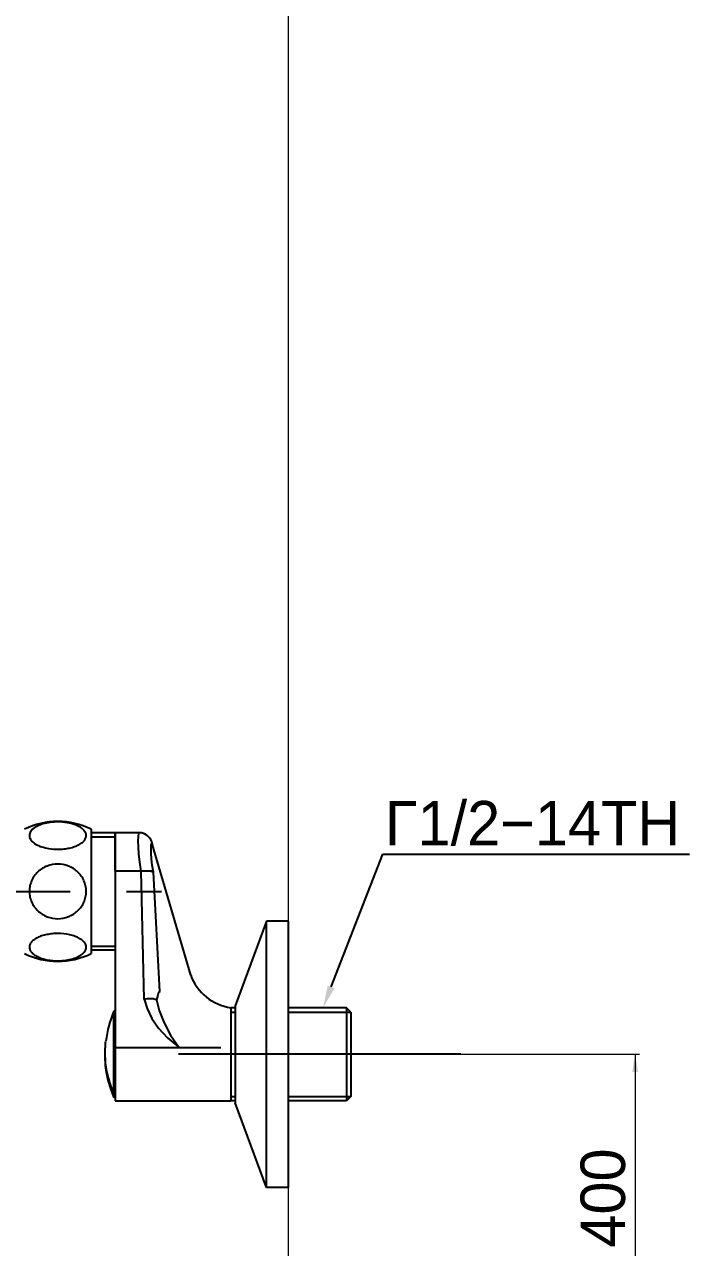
# Model space of a CAD drawing. Extents: x 0 to 1128, y 0 to 827.
# Drawn here: x 757.4 to 907.1, y 138.1 to 413.4 of the extents above; entities that cross this region are included whole.
import ezdxf
from ezdxf import colors
from ezdxf.entities.mleader import LeaderData, LeaderLine
from ezdxf.math import Vec2, Vec3

# ---------------------------------------------------------------- set-up
doc = ezdxf.new("R2010")
doc.units = 0
doc.header["$LTSCALE"] = 2
doc.header["$MEASUREMENT"] = 0
doc.linetypes.add('CENTER', pattern=[50.8, 31.75, -6.35, 6.35, -6.35])
doc.layers.get('0').update_dxf_attribs({"linetype": 'CONTINUOUS'})
doc.layers.add('02___PRT_ALL_AXES', color=7, linetype='CONTINUOUS')
doc.layers.add('DEF_LAYER_ASSEM_MEMBER', color=7, linetype='CONTINUOUS')
doc.layers.add('치수선', color=7, linetype='CONTINUOUS', lineweight=20)
doc.styles.add('Daelim Dimension', font='')
doc.styles.get("Standard").update_dxf_attribs({"font": 'SYMBOL'})
doc.styles.get('Daelim Dimension').set_extended_font_data('나눔고딕')

msp = doc.modelspace()

# ---------------------------------------------------------------- linework, layer by layer
at = {"ltscale": 0.5}
msp.add_line((772.43, 231.47), (772.43, 205.07), dxfattribs=at)
msp.add_line((777.87, 222.79), (777.87, 231.47))
at = {"color": 5, "lineweight": 9, "ltscale": 0.5}
for p, q in [((839.87, 181.59), (895.84, 181.59)), ((894.84, 181.59), (894.84, 124.86))]:
    msp.add_line(p, q, dxfattribs=at)
msp.add_arc((805.45, 203.29), 11.31, 200.1297, 261.9577)
at = {"color": 5, "ltscale": 0.5}
msp.add_solid([(894.17, 177.59), (895.5, 177.59), (894.84, 181.59)], dxfattribs=at)
at = {"layer": '02___PRT_ALL_AXES', "color": 1, "linetype": 'CENTER'}
for p, q in [((704.18, 218.27), (788.27, 218.27)), ((855.58, 181.59), (784.56, 181.59)), ((855.58, 181.59), (784.56, 181.59))]:
    msp.add_line(p, q, dxfattribs=at)
at = {"layer": 'DEF_LAYER_ASSEM_MEMBER', "color": 7, "linetype": 'Continuous'}
for p, q in [((772.43, 232.27), (772.43, 204.27)), ((777.49, 231.47), (772.43, 231.47)), ((783.21, 231.47), (772.77, 231.47)), ((777.87, 231.47), (777.87, 171.09)), ((786.17, 229.03), (786.17, 229.03)), ((794.83, 199.4), (786.18, 228.99)), ((811.87, 211.59), (804.87, 192.54)), ((816.87, 211.59), (811.87, 211.59)), ((811.87, 151.59), (811.87, 211.59)), ((816.87, 151.59), (816.87, 211.59)), ((773.99, 205.07), (772.43, 205.07)), ((777.87, 205.07), (772.77, 205.07)), ((777.87, 191.34), (777.55, 191.34)), ((777.55, 171.84), (777.55, 191.34)), ((804.87, 192.09), (803.87, 192.09)), ((803.87, 192.09), (803.87, 171.09)), ((803.87, 192.09), (803.87, 171.09)), ((804.87, 192.54), (804.87, 170.64)), ((829.87, 192.09), (816.87, 192.09)), ((830.87, 191.09), (829.87, 192.09)), ((829.87, 192.09), (829.87, 171.09)), ((830.87, 191.09), (830.87, 172.09)), ((777.87, 171.84), (777.55, 171.84)), ((777.87, 171.09), (803.87, 171.09)), ((804.87, 171.09), (803.87, 171.09)), ((829.87, 171.09), (816.87, 171.09)), ((830.87, 172.09), (829.87, 171.09)), ((811.87, 151.59), (804.87, 170.64)), ((816.87, 151.59), (811.87, 151.59))]:
    msp.add_line(p, q, dxfattribs=at)
at = {"layer": 'DEF_LAYER_ASSEM_MEMBER', "color": 2, "linetype": 'Continuous'}
for p, q in [((772.43, 230.57), (777.65, 230.57)), ((772.77, 230.57), (777.87, 230.57)), ((772.43, 205.97), (774.28, 205.97)), ((772.77, 205.97), (777.87, 205.97)), ((803.87, 191.09), (804.87, 191.09)), ((816.87, 191.09), (830.87, 191.09)), ((803.87, 172.09), (804.87, 172.09)), ((816.87, 172.09), (830.87, 172.09))]:
    msp.add_line(p, q, dxfattribs=at)
at = {"layer": 'DEF_LAYER_ASSEM_MEMBER', "color": 9, "linetype": 'Continuous'}
for p, q in [((786.15, 229.1), (786.17, 229.03)), ((786.16, 222.79), (777.87, 222.79)), ((784.38, 194.04), (783.66, 222.79)), ((787.85, 195.74), (786.46, 222.6)), ((777.87, 183.14), (801.62, 183.14))]:
    msp.add_line(p, q, dxfattribs=at)
for points in [[(783.66, 222.79), (783.36, 224.85), (783.17, 226.71), (783.07, 228.33), (783.04, 229.66), (783.08, 230.65), (783.14, 231.26), (783.21, 231.47)], [(786.46, 222.6), (786.17, 224.17), (785.98, 225.61), (785.9, 226.87), (785.9, 227.9), (785.97, 228.66), (786.06, 229.07), (786.15, 229.1)], [(783.66, 222.79), (784.39, 222.89), (785.08, 222.93), (785.68, 222.89), (786.15, 222.78), (786.46, 222.6)], [(787.85, 195.74), (787.62, 195.52), (787.4, 194.91), (787.17, 193.86)], [(784.38, 194.04), (785.11, 194.14), (785.79, 194.18), (786.39, 194.14), (786.86, 194.03), (787.17, 193.86)], [(784.38, 194.04), (785.03, 191.87), (786.09, 189.66), (787.6, 187.45), (789.59, 185.29), (792.15, 183.17)], [(787.17, 193.86), (787.72, 191.48), (788.76, 188.83), (790.31, 185.94), (792.15, 183.17)]]:
    msp.add_lwpolyline(points, dxfattribs=at)
at = {"layer": 'DEF_LAYER_ASSEM_MEMBER', "color": 7, "linetype": 'Continuous'}
for points in [[(786.17, 229.03), (786.06, 229.44), (785.83, 229.93), (785.49, 230.42), (785.03, 230.86), (784.45, 231.2), (783.75, 231.42), (783.21, 231.47)], [(775.83, 178.69), (775.76, 179.22), (775.7, 179.71), (775.66, 180.16), (775.63, 180.57), (775.61, 180.94), (775.6, 181.26), (775.59, 181.54), (775.59, 181.8), (775.59, 182.06), (775.59, 182.32), (775.6, 182.61), (775.61, 182.93), (775.63, 183.29), (775.66, 183.7), (775.7, 184.16), (775.74, 184.53)], [(775.74, 178.65), (775.7, 179.02), (775.66, 179.48), (775.63, 179.89), (775.61, 180.25), (775.6, 180.57), (775.59, 180.86), (775.59, 181.12), (775.59, 181.37), (775.59, 181.59)], [(777.31, 172.68), (776.93, 173.65), (776.63, 174.54), (776.39, 175.36), (776.2, 176.11), (776.04, 176.8), (775.92, 177.43), (775.83, 178), (775.76, 178.53), (775.74, 178.65)], [(777.31, 173.36), (776.93, 174.34), (776.63, 175.23), (776.39, 176.05), (776.2, 176.8), (776.04, 177.48), (775.92, 178.11), (775.83, 178.69)], [(777.31, 173.36), (777.31, 173.23), (777.31, 173.11), (777.31, 172.99)], [(777.31, 172.99), (777.31, 172.88), (777.31, 172.78), (777.31, 172.68)]]:
    msp.add_lwpolyline(points, dxfattribs=at)
for centre, radius, start, end in [((764.93, 217.07), 16.95, 63.732, 116.268), ((764.93, 219.47), 16.95, 243.732, 296.268), ((800.57, 181.59), 25, 157.0455, 173.2436), ((800.57, 181.59), 25, 186.7564, 202.9545)]:
    msp.add_arc(centre, radius, start, end, dxfattribs=at)
for points, start_tangent, end_tangent in [([(764.98, 233.9), (763.21, 233.79), (761.58, 233.44), (760.19, 232.89), (759.63, 232.54), (759.17, 232.16), (758.83, 231.74), (758.62, 231.31), (758.54, 230.86), (758.6, 230.42), (758.79, 229.98), (759.11, 229.57), (759.55, 229.18), (760.09, 228.82)], (-0.999993, 0.003669), (0.87295, -0.487809)), ([(760.09, 228.82), (761.06, 228.38), (762.19, 228.05), (764.71, 227.76), (766.02, 227.8), (767.28, 227.97), (768.45, 228.26), (769.47, 228.67), (770.31, 229.17), (770.91, 229.75), (771.25, 230.38), (771.31, 230.7), (771.31, 231.03), (771.07, 231.67), (770.57, 232.27), (769.82, 232.81), (768.86, 233.25)], (0.87295, -0.487809), (-0.935836, 0.352435)), ([(768.86, 233.25), (767.03, 233.73), (764.98, 233.9)], (-0.935836, 0.352435), (-0.999993, 0.003669)), ([(771.32, 218.27), (771.19, 219.49), (770.81, 220.66), (770.21, 221.73), (769.4, 222.66), (767.34, 223.97), (764.93, 224.42), (762.53, 223.97), (760.46, 222.66), (759.65, 221.73), (759.05, 220.66), (758.67, 219.49), (758.54, 218.27)], (0, 1), (0, -1)), ([(758.54, 218.27), (758.67, 217.05), (759.05, 215.88), (759.65, 214.81), (760.46, 213.88), (762.53, 212.57), (764.93, 212.12), (767.34, 212.58), (769.4, 213.88), (770.21, 214.81), (770.81, 215.88), (771.19, 217.05), (771.32, 218.27)], (0, -1), (0, 1)), ([(764.98, 208.79), (763.69, 208.73), (762.44, 208.54), (761.29, 208.24), (760.29, 207.83), (759.48, 207.32), (758.91, 206.73), (758.6, 206.1), (758.55, 205.78), (758.57, 205.46), (758.82, 204.82), (759.34, 204.23), (760.11, 203.7), (761.07, 203.27), (762.19, 202.94), (763.42, 202.73), (764.71, 202.64), (766.01, 202.68)], (-0.999993, 0.003669), (0.99662, 0.082152)), ([(769.83, 207.68), (768.83, 208.15), (767.64, 208.5), (764.98, 208.79)], (-0.86657, 0.499056), (-0.999993, 0.003669)), ([(766.01, 202.68), (767.57, 202.91), (768.97, 203.33), (770.11, 203.91), (770.55, 204.26), (770.9, 204.62), (771.15, 205.01), (771.29, 205.42), (771.32, 205.82), (771.23, 206.23), (771.03, 206.63), (770.73, 207), (769.83, 207.68)], (0.99662, 0.082152), (-0.86657, 0.499056))]:
    msp.add_spline(points, degree=3, dxfattribs=dict(at, start_tangent=start_tangent, end_tangent=end_tangent))
at = {"layer": '치수선'}
msp.add_line((816.87, 100.86), (816.87, 572.53), dxfattribs=at)

# ---------------------------------------------------------------- texts
at = {"color": 7, "ltscale": 0.5, "insert": (887.62, 149.25), "char_height": 10, "attachment_point": 5, "rotation": 90, "style": 'Daelim Dimension'}
msp.add_mtext('\\A1;400', dxfattribs=at)

# ---------------------------------------------------------------- leaders
at = {"ltscale": 0.5}
ml = msp.add_multileader_mtext('Standard', dxfattribs=at)
ml.set_content('G1/2-14TH', color=256)
ml.set_leader_properties(color=5)
ml.build(insert=Vec2(0, 0))
ml.multileader.update_dxf_attribs({"text_left_attachment_type": 6, "text_right_attachment_type": 6, "dogleg_length": 0.36, "arrow_head_size": 5})
ctx = ml.context
ctx.base_point, ctx.char_height, ctx.arrow_head_size, ctx.landing_gap_size, ctx.plane_origin = Vec3(838.43, 226.62), 10, 5, 0.09, Vec3(822.89, 197.61)
ctx.left_attachment, ctx.right_attachment = 6, 6
notes = []
notes.append((ctx, [(0, (1, 1, 0), (838.07, 226.62), (1, 0), 0.36, [(0, [(824.61, 192.09)], 0, [])])]))
ctx.mtext.insert, ctx.mtext.flow_direction = Vec3(838.52, 238.62), 5
for ctx, leaders in notes:
    for number, flags, end, landing, length, lines in leaders:
        leader = LeaderData()
        leader.index, (leader.has_last_leader_line, leader.has_dogleg_vector, leader.attachment_direction) = number, flags
        leader.last_leader_point, leader.dogleg_vector, leader.dogleg_length = Vec3(end), Vec3(landing), length
        for number, points, colour, breaks in lines:
            line = LeaderLine()
            line.index, line.vertices, line.color, line.breaks = number, Vec3.list(points), colors.encode_raw_color(colour), breaks
            leader.lines.append(line)
        ctx.leaders.append(leader)

doc.saveas('drawing.dxf')
